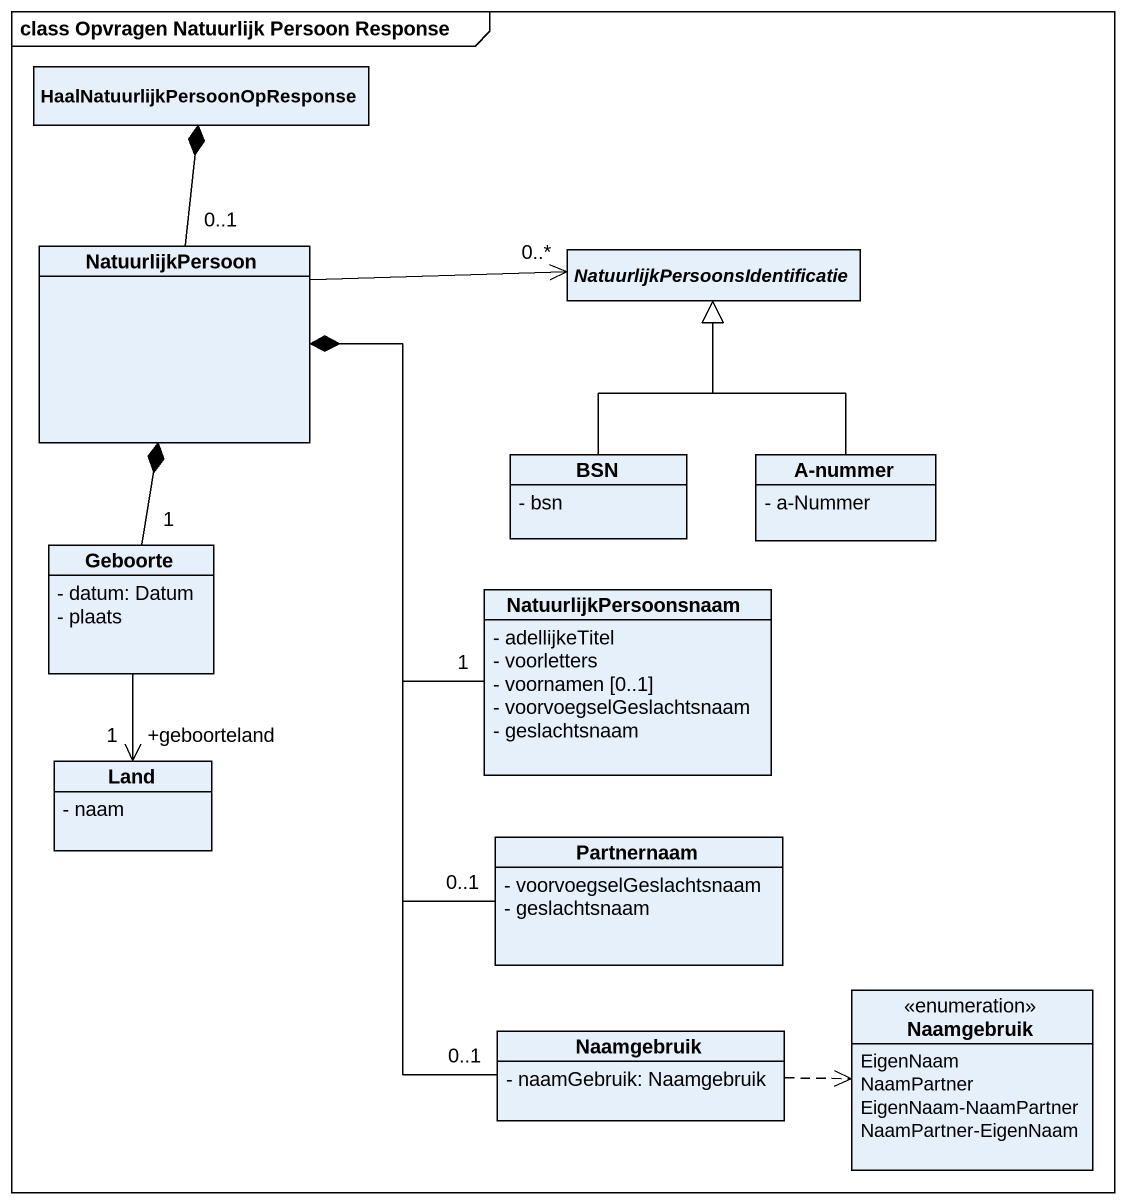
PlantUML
@startuml
mainframe class Opvragen Natuurlijk Persoon Response
hide circle
hide empty members
skinparam classAttributeIconSize 0
class "HaalNatuurlijkPersoonOpResponse" as HaalNatuurlijkPersoonOpRespo
class NatuurlijkPersoon
abstract class "NatuurlijkPersoonsIdentificatie" as NatuurlijkPersoonsIdentifica
class BSN {
  - bsn
}
class "A-nummer" as A_nummer {
  - a-Nummer
}
class Geboorte {
  - datum: Datum
  - plaats
}
class NatuurlijkPersoonsnaam {
  - adellijkeTitel
  - voorletters
  - voornamen [0..1]
  - voorvoegselGeslachtsnaam
  - geslachtsnaam
}
class Land {
  - naam
}
class Partnernaam {
  - voorvoegselGeslachtsnaam
  - geslachtsnaam
}
enum Naamgebruik {
  EigenNaam
  NaamPartner
  EigenNaam-NaamPartner
  NaamPartner-EigenNaam
}
class "Naamgebruik" as Naamgebruik_2 {
  - naamGebruik: Naamgebruik
}
NatuurlijkPersoon "0..1" -up-* HaalNatuurlijkPersoonOpRespo
NatuurlijkPersoon -right-> "0..*" NatuurlijkPersoonsIdentifica
BSN -up-|> NatuurlijkPersoonsIdentifica
A_nummer -up-|> NatuurlijkPersoonsIdentifica
Geboorte "1" -up-* NatuurlijkPersoon
Geboorte --> "+geboorteland\n1" Land
NatuurlijkPersoonsnaam "1" -up-* NatuurlijkPersoon
Partnernaam "0..1" -up-* NatuurlijkPersoon
Naamgebruik_2 "0..1" -up-* NatuurlijkPersoon
Naamgebruik_2 .right.> Naamgebruik
@enduml
